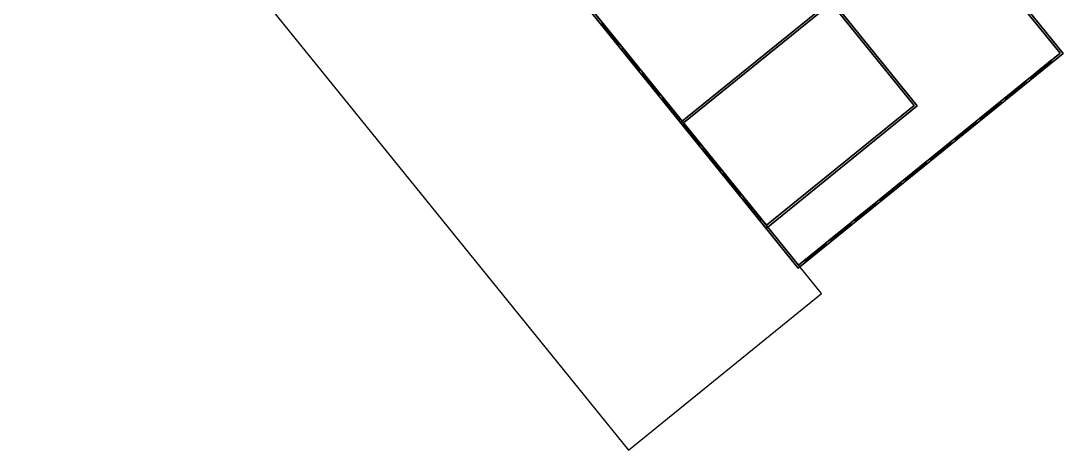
# Model space of a CAD drawing. Header units: millimetres. Extents: x -55410 to 22204, y -30537 to 57267.
# Drawn here: x -55410 to 15849, y -30537 to -1208 of the extents above; entities that cross this region are included whole.
import ezdxf

# ---------------------------------------------------------------- set-up
doc = ezdxf.new("R2010")
doc.units = ezdxf.units.MM
for name, color, linetype in [('context_glazing_mullions', 7, 'Continuous'), ('context_plaza', 7, 'Continuous'), ('context_plaza_glazing', 7, 'Continuous'), ('context_roof_coping', 7, 'Continuous'), ('context_south_entrance', 7, 'Continuous'), ('context_south_glazing', 7, 'Continuous'), ('context_upper_windows', 7, 'Continuous'), ('context_west_foyer', 7, 'Continuous')]:
    doc.layers.add(name, color=color, linetype=linetype)

msp = doc.modelspace()

# ---------------------------------------------------------------- linework, layer by layer
at = {"layer": 'context_glazing_mullions'}
for points in [[(-14492, -2857, 500), (-14526, -2814, 500), (-14476, -2773, 500), (-14441, -2816, 500)], [(-14492, -2857, 5000), (-14441, -2816, 5000), (-14476, -2773, 5000), (-14526, -2814, 5000)], [(-14476, -2773, 500), (-14526, -2814, 500), (-14526, -2814, 5000), (-14476, -2773, 5000)], [(-14526, -2814, 500), (-14492, -2857, 500), (-14492, -2857, 5000), (-14526, -2814, 5000)], [(-14492, -2857, 500), (-14441, -2816, 500), (-14441, -2816, 5000), (-14492, -2857, 5000)], [(-14441, -2816, 500), (-14476, -2773, 500), (-14476, -2773, 5000), (-14441, -2816, 5000)], [(-13107, -4566, 500), (-13142, -4524, 500), (-13091, -4483, 500), (-13057, -4525, 500)], [(-13107, -4566, 5000), (-13057, -4525, 5000), (-13091, -4483, 5000), (-13142, -4524, 5000)], [(-13091, -4483, 500), (-13142, -4524, 500), (-13142, -4524, 5000), (-13091, -4483, 5000)], [(-13142, -4524, 500), (-13107, -4566, 500), (-13107, -4566, 5000), (-13142, -4524, 5000)], [(-13107, -4566, 500), (-13057, -4525, 500), (-13057, -4525, 5000), (-13107, -4566, 5000)], [(-13057, -4525, 500), (-13091, -4483, 500), (-13091, -4483, 5000), (-13057, -4525, 5000)], [(-11723, -6276, 500), (-11757, -6233, 500), (-11707, -6192, 500), (-11672, -6235, 500)], [(-11723, -6276, 5000), (-11672, -6235, 5000), (-11707, -6192, 5000), (-11757, -6233, 5000)], [(-11707, -6192, 500), (-11757, -6233, 500), (-11757, -6233, 5000), (-11707, -6192, 5000)], [(-11757, -6233, 500), (-11723, -6276, 500), (-11723, -6276, 5000), (-11757, -6233, 5000)], [(-11723, -6276, 500), (-11672, -6235, 500), (-11672, -6235, 5000), (-11723, -6276, 5000)], [(-11672, -6235, 500), (-11707, -6192, 500), (-11707, -6192, 5000), (-11672, -6235, 5000)], [(-10338, -7986, 500), (-10373, -7943, 500), (-10322, -7902, 500), (-10288, -7945, 500)], [(-10338, -7986, 5000), (-10288, -7945, 5000), (-10322, -7902, 5000), (-10373, -7943, 5000)], [(-10322, -7902, 500), (-10373, -7943, 500), (-10373, -7943, 5000), (-10322, -7902, 5000)], [(-10373, -7943, 500), (-10338, -7986, 500), (-10338, -7986, 5000), (-10373, -7943, 5000)], [(-10338, -7986, 500), (-10288, -7945, 500), (-10288, -7945, 5000), (-10338, -7986, 5000)], [(-10288, -7945, 500), (-10322, -7902, 500), (-10322, -7902, 5000), (-10288, -7945, 5000)], [(-8954, -9696, 500), (-8988, -9653, 500), (-8938, -9612, 500), (-8903, -9655, 500)], [(-8954, -9696, 5000), (-8903, -9655, 5000), (-8938, -9612, 5000), (-8988, -9653, 5000)], [(-8938, -9612, 500), (-8988, -9653, 500), (-8988, -9653, 5000), (-8938, -9612, 5000)], [(-8988, -9653, 500), (-8954, -9696, 500), (-8954, -9696, 5000), (-8988, -9653, 5000)], [(-8954, -9696, 500), (-8903, -9655, 500), (-8903, -9655, 5000), (-8954, -9696, 5000)], [(-8903, -9655, 500), (-8938, -9612, 500), (-8938, -9612, 5000), (-8903, -9655, 5000)], [(-7569, -11405, 500), (-7604, -11362, 500), (-7553, -11322, 500), (-7519, -11364, 500)], [(-7569, -11405, 5000), (-7519, -11364, 5000), (-7553, -11322, 5000), (-7604, -11362, 5000)], [(-7553, -11322, 500), (-7604, -11362, 500), (-7604, -11362, 5000), (-7553, -11322, 5000)], [(-7604, -11362, 500), (-7569, -11405, 500), (-7569, -11405, 5000), (-7604, -11362, 5000)], [(-7569, -11405, 500), (-7519, -11364, 500), (-7519, -11364, 5000), (-7569, -11405, 5000)], [(-7519, -11364, 500), (-7553, -11322, 500), (-7553, -11322, 5000), (-7519, -11364, 5000)], [(-6185, -13115, 500), (-6219, -13072, 500), (-6169, -13031, 500), (-6134, -13074, 500)], [(-6185, -13115, 5000), (-6134, -13074, 5000), (-6169, -13031, 5000), (-6219, -13072, 5000)], [(-6169, -13031, 500), (-6219, -13072, 500), (-6219, -13072, 5000), (-6169, -13031, 5000)], [(-6219, -13072, 500), (-6185, -13115, 500), (-6185, -13115, 5000), (-6219, -13072, 5000)], [(-6185, -13115, 500), (-6134, -13074, 500), (-6134, -13074, 5000), (-6185, -13115, 5000)], [(-6134, -13074, 500), (-6169, -13031, 500), (-6169, -13031, 5000), (-6134, -13074, 5000)], [(-4800, -14825, 500), (-4835, -14782, 500), (-4784, -14741, 500), (-4750, -14784, 500)], [(-4800, -14825, 5000), (-4750, -14784, 5000), (-4784, -14741, 5000), (-4835, -14782, 5000)], [(-4784, -14741, 500), (-4835, -14782, 500), (-4835, -14782, 5000), (-4784, -14741, 5000)], [(-4835, -14782, 500), (-4800, -14825, 500), (-4800, -14825, 5000), (-4835, -14782, 5000)], [(-4800, -14825, 500), (-4750, -14784, 500), (-4750, -14784, 5000), (-4800, -14825, 5000)], [(-4750, -14784, 500), (-4784, -14741, 500), (-4784, -14741, 5000), (-4750, -14784, 5000)]]:
    msp.add_3dface(points, dxfattribs=at)
at = {"layer": 'context_plaza'}
msp.add_3dface([(-13875, -30537, -20), (-663, -19838, -20), (-42198, 31453, -20), (-55410, 20755, -20)], dxfattribs=at)
at = {"layer": 'context_plaza_glazing'}
for points in [[(-14472, -2841, 500), (-15668, -1364, 500), (-15641, -1342, 500), (-14445, -2819, 500)], [(-14472, -2841, 4900), (-14445, -2819, 4900), (-15641, -1342, 4900), (-15668, -1364, 4900)], [(-15641, -1342, 500), (-15668, -1364, 500), (-15668, -1364, 4900), (-15641, -1342, 4900)], [(-15668, -1364, 500), (-14472, -2841, 500), (-14472, -2841, 4900), (-15668, -1364, 4900)], [(-14445, -2819, 500), (-15641, -1342, 500), (-15641, -1342, 4900), (-14445, -2819, 4900)], [(-14472, -2841, 500), (-14445, -2819, 500), (-14445, -2819, 4900), (-14472, -2841, 4900)], [(-13088, -4551, 500), (-14284, -3074, 500), (-14256, -3052, 500), (-13061, -4529, 500)], [(-13088, -4551, 4900), (-13061, -4529, 4900), (-14256, -3052, 4900), (-14284, -3074, 4900)], [(-14256, -3052, 500), (-14284, -3074, 500), (-14284, -3074, 4900), (-14256, -3052, 4900)], [(-14284, -3074, 500), (-13088, -4551, 500), (-13088, -4551, 4900), (-14284, -3074, 4900)], [(-13061, -4529, 500), (-14256, -3052, 500), (-14256, -3052, 4900), (-13061, -4529, 4900)], [(-13088, -4551, 500), (-13061, -4529, 500), (-13061, -4529, 4900), (-13088, -4551, 4900)], [(-11703, -6260, 500), (-12899, -4784, 500), (-12872, -4762, 500), (-11676, -6238, 500)], [(-11703, -6260, 4900), (-11676, -6238, 4900), (-12872, -4762, 4900), (-12899, -4784, 4900)], [(-12872, -4762, 500), (-12899, -4784, 500), (-12899, -4784, 4900), (-12872, -4762, 4900)], [(-12899, -4784, 500), (-11703, -6260, 500), (-11703, -6260, 4900), (-12899, -4784, 4900)], [(-11676, -6238, 500), (-12872, -4762, 500), (-12872, -4762, 4900), (-11676, -6238, 4900)], [(-11703, -6260, 500), (-11676, -6238, 500), (-11676, -6238, 4900), (-11703, -6260, 4900)], [(-10319, -7970, 500), (-11515, -6493, 500), (-11487, -6471, 500), (-10292, -7948, 500)], [(-10319, -7970, 4900), (-10292, -7948, 4900), (-11487, -6471, 4900), (-11515, -6493, 4900)], [(-11487, -6471, 500), (-11515, -6493, 500), (-11515, -6493, 4900), (-11487, -6471, 4900)], [(-11515, -6493, 500), (-10319, -7970, 500), (-10319, -7970, 4900), (-11515, -6493, 4900)], [(-10292, -7948, 500), (-11487, -6471, 500), (-11487, -6471, 4900), (-10292, -7948, 4900)], [(-10319, -7970, 500), (-10292, -7948, 500), (-10292, -7948, 4900), (-10319, -7970, 4900)], [(-8934, -9680, 500), (-10130, -8203, 500), (-10103, -8181, 500), (-8907, -9658, 500)], [(-8934, -9680, 4900), (-8907, -9658, 4900), (-10103, -8181, 4900), (-10130, -8203, 4900)], [(-10103, -8181, 500), (-10130, -8203, 500), (-10130, -8203, 4900), (-10103, -8181, 4900)], [(-10130, -8203, 500), (-8934, -9680, 500), (-8934, -9680, 4900), (-10130, -8203, 4900)], [(-8907, -9658, 500), (-10103, -8181, 500), (-10103, -8181, 4900), (-8907, -9658, 4900)], [(-8934, -9680, 500), (-8907, -9658, 500), (-8907, -9658, 4900), (-8934, -9680, 4900)], [(-7550, -11389, 500), (-8746, -9913, 500), (-8718, -9891, 500), (-7523, -11367, 500)], [(-7550, -11389, 4900), (-7523, -11367, 4900), (-8718, -9891, 4900), (-8746, -9913, 4900)], [(-8718, -9891, 500), (-8746, -9913, 500), (-8746, -9913, 4900), (-8718, -9891, 4900)], [(-8746, -9913, 500), (-7550, -11389, 500), (-7550, -11389, 4900), (-8746, -9913, 4900)], [(-7523, -11367, 500), (-8718, -9891, 500), (-8718, -9891, 4900), (-7523, -11367, 4900)], [(-7550, -11389, 500), (-7523, -11367, 500), (-7523, -11367, 4900), (-7550, -11389, 4900)], [(-6165, -13099, 500), (-7361, -11623, 500), (-7334, -11601, 500), (-6138, -13077, 500)], [(-6165, -13099, 4900), (-6138, -13077, 4900), (-7334, -11601, 4900), (-7361, -11623, 4900)], [(-7334, -11601, 500), (-7361, -11623, 500), (-7361, -11623, 4900), (-7334, -11601, 4900)], [(-7361, -11623, 500), (-6165, -13099, 500), (-6165, -13099, 4900), (-7361, -11623, 4900)], [(-6138, -13077, 500), (-7334, -11601, 500), (-7334, -11601, 4900), (-6138, -13077, 4900)], [(-6165, -13099, 500), (-6138, -13077, 500), (-6138, -13077, 4900), (-6165, -13099, 4900)], [(-4781, -14809, 500), (-5977, -13332, 500), (-5949, -13310, 500), (-4754, -14787, 500)], [(-4781, -14809, 4900), (-4754, -14787, 4900), (-5949, -13310, 4900), (-5977, -13332, 4900)], [(-5949, -13310, 500), (-5977, -13332, 500), (-5977, -13332, 4900), (-5949, -13310, 4900)], [(-5977, -13332, 500), (-4781, -14809, 500), (-4781, -14809, 4900), (-5977, -13332, 4900)], [(-4754, -14787, 500), (-5949, -13310, 500), (-5949, -13310, 4900), (-4754, -14787, 4900)], [(-4781, -14809, 500), (-4754, -14787, 500), (-4754, -14787, 4900), (-4781, -14809, 4900)]]:
    msp.add_3dface(points, dxfattribs=at)
at = {"layer": 'context_roof_coping'}
for points in [[(-4461, -15386, 7500), (-36431, 24093, 7500), (-26095, 32463, 7500), (5875, -7016, 7500)], [(-4461, -15386, 7680), (5875, -7016, 7680), (-26095, 32463, 7680), (-36431, 24093, 7680)], [(5875, -7016, 7500), (-26095, 32463, 7500), (-26095, 32463, 7680), (5875, -7016, 7680)], [(-36431, 24093, 7500), (-4461, -15386, 7500), (-4461, -15386, 7680), (-36431, 24093, 7680)], [(-2259, -18106, 7500), (-10314, -8159, 7500), (7794, 6504, 7500), (15849, -3443, 7500)], [(-2259, -18106, 7680), (15849, -3443, 7680), (7794, 6504, 7680), (-10314, -8159, 7680)], [(7794, 6504, 7500), (-10314, -8159, 7500), (-10314, -8159, 7680), (7794, 6504, 7680)], [(15849, -3443, 7500), (7794, 6504, 7500), (7794, 6504, 7680), (15849, -3443, 7680)], [(-2259, -18106, 7500), (15849, -3443, 7500), (15849, -3443, 7680), (-2259, -18106, 7680)], [(-4461, -15386, 7500), (5875, -7016, 7500), (5875, -7016, 7680), (-4461, -15386, 7680)], [(-10314, -8159, 7500), (-2259, -18106, 7500), (-2259, -18106, 7680), (-10314, -8159, 7680)]]:
    msp.add_3dface(points, dxfattribs=at)
at = {"layer": 'context_south_entrance'}
for points in [[(-2236, -17895), (-10103, -8181), (7771, 6293), (15638, -3421)], [(-2236, -17895, 7500), (15638, -3421, 7500), (7771, 6293, 7500), (-10103, -8181, 7500)], [(7771, 6293), (-10103, -8181), (-10103, -8181, 7500), (7771, 6293, 7500)], [(15638, -3421), (7771, 6293), (7771, 6293, 7500), (15638, -3421, 7500)], [(-2236, -17895), (15638, -3421), (15638, -3421, 7500), (-2236, -17895, 7500)], [(-10103, -8181), (-2236, -17895), (-2236, -17895, 7500), (-10103, -8181, 7500)]]:
    msp.add_3dface(points, dxfattribs=at)
at = {"layer": 'context_south_glazing'}
for points in [[(13562, -5147, 500), (13540, -5120, 500), (15016, -3925, 500), (15038, -3952, 500)], [(13562, -5147, 4900), (15038, -3952, 4900), (15016, -3925, 4900), (13540, -5120, 4900)], [(15016, -3925, 500), (13540, -5120, 500), (13540, -5120, 4900), (15016, -3925, 4900)], [(13562, -5147, 500), (15038, -3952, 500), (15038, -3952, 4900), (13562, -5147, 4900)], [(15038, -3952, 500), (15016, -3925, 500), (15016, -3925, 4900), (15038, -3952, 4900)], [(11852, -6532, 500), (11830, -6505, 500), (13307, -5309, 500), (13329, -5336, 500)], [(11852, -6532, 4900), (13329, -5336, 4900), (13307, -5309, 4900), (11830, -6505, 4900)], [(13307, -5309, 500), (11830, -6505, 500), (11830, -6505, 4900), (13307, -5309, 4900)], [(11852, -6532, 500), (13329, -5336, 500), (13329, -5336, 4900), (11852, -6532, 4900)], [(13329, -5336, 500), (13307, -5309, 500), (13307, -5309, 4900), (13329, -5336, 4900)], [(13540, -5120, 500), (13562, -5147, 500), (13562, -5147, 4900), (13540, -5120, 4900)], [(10142, -7916, 500), (10120, -7889, 500), (11597, -6694, 500), (11619, -6721, 500)], [(10142, -7916, 4900), (11619, -6721, 4900), (11597, -6694, 4900), (10120, -7889, 4900)], [(11597, -6694, 500), (10120, -7889, 500), (10120, -7889, 4900), (11597, -6694, 4900)], [(10142, -7916, 500), (11619, -6721, 500), (11619, -6721, 4900), (10142, -7916, 4900)], [(11619, -6721, 500), (11597, -6694, 500), (11597, -6694, 4900), (11619, -6721, 4900)], [(11830, -6505, 500), (11852, -6532, 500), (11852, -6532, 4900), (11830, -6505, 4900)], [(8433, -9301, 500), (8411, -9274, 500), (9887, -8078, 500), (9909, -8105, 500)], [(8433, -9301, 4900), (9909, -8105, 4900), (9887, -8078, 4900), (8411, -9274, 4900)], [(9887, -8078, 500), (8411, -9274, 500), (8411, -9274, 4900), (9887, -8078, 4900)], [(8433, -9301, 500), (9909, -8105, 500), (9909, -8105, 4900), (8433, -9301, 4900)], [(9909, -8105, 500), (9887, -8078, 500), (9887, -8078, 4900), (9909, -8105, 4900)], [(10120, -7889, 500), (10142, -7916, 500), (10142, -7916, 4900), (10120, -7889, 4900)], [(6723, -10686, 500), (6701, -10658, 500), (8177, -9463, 500), (8199, -9490, 500)], [(6723, -10686, 4900), (8199, -9490, 4900), (8177, -9463, 4900), (6701, -10658, 4900)], [(8177, -9463, 500), (6701, -10658, 500), (6701, -10658, 4900), (8177, -9463, 4900)], [(6723, -10686, 500), (8199, -9490, 500), (8199, -9490, 4900), (6723, -10686, 4900)], [(8199, -9490, 500), (8177, -9463, 500), (8177, -9463, 4900), (8199, -9490, 4900)], [(8411, -9274, 500), (8433, -9301, 500), (8433, -9301, 4900), (8411, -9274, 4900)], [(6701, -10658, 500), (6723, -10686, 500), (6723, -10686, 4900), (6701, -10658, 4900)], [(5013, -12070, 500), (4991, -12043, 500), (6468, -10847, 500), (6490, -10874, 500)], [(5013, -12070, 4900), (6490, -10874, 4900), (6468, -10847, 4900), (4991, -12043, 4900)], [(6468, -10847, 500), (4991, -12043, 500), (4991, -12043, 4900), (6468, -10847, 4900)], [(5013, -12070, 500), (6490, -10874, 500), (6490, -10874, 4900), (5013, -12070, 4900)], [(6490, -10874, 500), (6468, -10847, 500), (6468, -10847, 4900), (6490, -10874, 4900)], [(4991, -12043, 500), (5013, -12070, 500), (5013, -12070, 4900), (4991, -12043, 4900)], [(3303, -13455, 500), (3281, -13427, 500), (4758, -12232, 500), (4780, -12259, 500)], [(3303, -13455, 4900), (4780, -12259, 4900), (4758, -12232, 4900), (3281, -13427, 4900)], [(4758, -12232, 500), (3281, -13427, 500), (3281, -13427, 4900), (4758, -12232, 4900)], [(3303, -13455, 500), (4780, -12259, 500), (4780, -12259, 4900), (3303, -13455, 4900)], [(4780, -12259, 500), (4758, -12232, 500), (4758, -12232, 4900), (4780, -12259, 4900)], [(3281, -13427, 500), (3303, -13455, 500), (3303, -13455, 4900), (3281, -13427, 4900)], [(1594, -14839, 500), (1572, -14812, 500), (3048, -13616, 500), (3070, -13643, 500)], [(1594, -14839, 4900), (3070, -13643, 4900), (3048, -13616, 4900), (1572, -14812, 4900)], [(3048, -13616, 500), (1572, -14812, 500), (1572, -14812, 4900), (3048, -13616, 4900)], [(1594, -14839, 500), (3070, -13643, 500), (3070, -13643, 4900), (1594, -14839, 4900)], [(3070, -13643, 500), (3048, -13616, 500), (3048, -13616, 4900), (3070, -13643, 4900)], [(1572, -14812, 500), (1594, -14839, 500), (1594, -14839, 4900), (1572, -14812, 4900)], [(-116, -16224, 500), (-138, -16196, 500), (1338, -15001, 500), (1361, -15028, 500)], [(-116, -16224, 4900), (1361, -15028, 4900), (1338, -15001, 4900), (-138, -16196, 4900)], [(1338, -15001, 500), (-138, -16196, 500), (-138, -16196, 4900), (1338, -15001, 4900)], [(-116, -16224, 500), (1361, -15028, 500), (1361, -15028, 4900), (-116, -16224, 4900)], [(1361, -15028, 500), (1338, -15001, 500), (1338, -15001, 4900), (1361, -15028, 4900)], [(-1826, -17608, 500), (-1848, -17581, 500), (-371, -16385, 500), (-349, -16412, 500)], [(-1826, -17608, 4900), (-349, -16412, 4900), (-371, -16385, 4900), (-1848, -17581, 4900)], [(-371, -16385, 500), (-1848, -17581, 500), (-1848, -17581, 4900), (-371, -16385, 4900)], [(-349, -16412, 500), (-371, -16385, 500), (-371, -16385, 4900), (-349, -16412, 4900)], [(-138, -16196, 500), (-116, -16224, 500), (-116, -16224, 4900), (-138, -16196, 4900)], [(-1826, -17608, 500), (-349, -16412, 500), (-349, -16412, 4900), (-1826, -17608, 4900)], [(-1848, -17581, 500), (-1826, -17608, 500), (-1826, -17608, 4900), (-1848, -17581, 4900)]]:
    msp.add_3dface(points, dxfattribs=at)
at = {"layer": 'context_upper_windows'}
for points in [[(13562, -5147, 5300), (13540, -5120, 5300), (14395, -4428, 5300), (14417, -4455, 5300)], [(13562, -5147, 6800), (14417, -4455, 6800), (14395, -4428, 6800), (13540, -5120, 6800)], [(14395, -4428, 5300), (13540, -5120, 5300), (13540, -5120, 6800), (14395, -4428, 6800)], [(13562, -5147, 5300), (14417, -4455, 5300), (14417, -4455, 6800), (13562, -5147, 6800)], [(14417, -4455, 5300), (14395, -4428, 5300), (14395, -4428, 6800), (14417, -4455, 6800)], [(13540, -5120, 5300), (13562, -5147, 5300), (13562, -5147, 6800), (13540, -5120, 6800)], [(11852, -6532, 5300), (11830, -6505, 5300), (12685, -5813, 5300), (12707, -5840, 5300)], [(11852, -6532, 6800), (12707, -5840, 6800), (12685, -5813, 6800), (11830, -6505, 6800)], [(12685, -5813, 5300), (11830, -6505, 5300), (11830, -6505, 6800), (12685, -5813, 6800)], [(11852, -6532, 5300), (12707, -5840, 5300), (12707, -5840, 6800), (11852, -6532, 6800)], [(12707, -5840, 5300), (12685, -5813, 5300), (12685, -5813, 6800), (12707, -5840, 6800)], [(11830, -6505, 5300), (11852, -6532, 5300), (11852, -6532, 6800), (11830, -6505, 6800)], [(10142, -7916, 5300), (10120, -7889, 5300), (10975, -7197, 5300), (10997, -7224, 5300)], [(10142, -7916, 6800), (10997, -7224, 6800), (10975, -7197, 6800), (10120, -7889, 6800)], [(10975, -7197, 5300), (10120, -7889, 5300), (10120, -7889, 6800), (10975, -7197, 6800)], [(10142, -7916, 5300), (10997, -7224, 5300), (10997, -7224, 6800), (10142, -7916, 6800)], [(10997, -7224, 5300), (10975, -7197, 5300), (10975, -7197, 6800), (10997, -7224, 6800)], [(10120, -7889, 5300), (10142, -7916, 5300), (10142, -7916, 6800), (10120, -7889, 6800)], [(8433, -9301, 5300), (8411, -9274, 5300), (9265, -8582, 5300), (9287, -8609, 5300)], [(8433, -9301, 6800), (9287, -8609, 6800), (9265, -8582, 6800), (8411, -9274, 6800)], [(9265, -8582, 5300), (8411, -9274, 5300), (8411, -9274, 6800), (9265, -8582, 6800)], [(8433, -9301, 5300), (9287, -8609, 5300), (9287, -8609, 6800), (8433, -9301, 6800)], [(9287, -8609, 5300), (9265, -8582, 5300), (9265, -8582, 6800), (9287, -8609, 6800)], [(6723, -10686, 5300), (6701, -10658, 5300), (7556, -9966, 5300), (7578, -9993, 5300)], [(6723, -10686, 6800), (7578, -9993, 6800), (7556, -9966, 6800), (6701, -10658, 6800)], [(7556, -9966, 5300), (6701, -10658, 5300), (6701, -10658, 6800), (7556, -9966, 6800)], [(7578, -9993, 5300), (7556, -9966, 5300), (7556, -9966, 6800), (7578, -9993, 6800)], [(8411, -9274, 5300), (8433, -9301, 5300), (8433, -9301, 6800), (8411, -9274, 6800)], [(6701, -10658, 5300), (6723, -10686, 5300), (6723, -10686, 6800), (6701, -10658, 6800)], [(6723, -10686, 5300), (7578, -9993, 5300), (7578, -9993, 6800), (6723, -10686, 6800)], [(5013, -12070, 5300), (4991, -12043, 5300), (5846, -11351, 5300), (5868, -11378, 5300)], [(5013, -12070, 6800), (5868, -11378, 6800), (5846, -11351, 6800), (4991, -12043, 6800)], [(5846, -11351, 5300), (4991, -12043, 5300), (4991, -12043, 6800), (5846, -11351, 6800)], [(5013, -12070, 5300), (5868, -11378, 5300), (5868, -11378, 6800), (5013, -12070, 6800)], [(5868, -11378, 5300), (5846, -11351, 5300), (5846, -11351, 6800), (5868, -11378, 6800)], [(4991, -12043, 5300), (5013, -12070, 5300), (5013, -12070, 6800), (4991, -12043, 6800)], [(3303, -13455, 5300), (3281, -13427, 5300), (4136, -12735, 5300), (4158, -12762, 5300)], [(3303, -13455, 6800), (4158, -12762, 6800), (4136, -12735, 6800), (3281, -13427, 6800)], [(4136, -12735, 5300), (3281, -13427, 5300), (3281, -13427, 6800), (4136, -12735, 6800)], [(3303, -13455, 5300), (4158, -12762, 5300), (4158, -12762, 6800), (3303, -13455, 6800)], [(4158, -12762, 5300), (4136, -12735, 5300), (4136, -12735, 6800), (4158, -12762, 6800)], [(3281, -13427, 5300), (3303, -13455, 5300), (3303, -13455, 6800), (3281, -13427, 6800)], [(1594, -14839, 5300), (1572, -14812, 5300), (2426, -14120, 5300), (2449, -14147, 5300)], [(1594, -14839, 6800), (2449, -14147, 6800), (2426, -14120, 6800), (1572, -14812, 6800)], [(2426, -14120, 5300), (1572, -14812, 5300), (1572, -14812, 6800), (2426, -14120, 6800)], [(1594, -14839, 5300), (2449, -14147, 5300), (2449, -14147, 6800), (1594, -14839, 6800)], [(2449, -14147, 5300), (2426, -14120, 5300), (2426, -14120, 6800), (2449, -14147, 6800)], [(1572, -14812, 5300), (1594, -14839, 5300), (1594, -14839, 6800), (1572, -14812, 6800)], [(-116, -16224, 5300), (-138, -16196, 5300), (717, -15504, 5300), (739, -15531, 5300)], [(-116, -16224, 6800), (739, -15531, 6800), (717, -15504, 6800), (-138, -16196, 6800)], [(717, -15504, 5300), (-138, -16196, 5300), (-138, -16196, 6800), (717, -15504, 6800)], [(-116, -16224, 5300), (739, -15531, 5300), (739, -15531, 6800), (-116, -16224, 6800)], [(739, -15531, 5300), (717, -15504, 5300), (717, -15504, 6800), (739, -15531, 6800)], [(-138, -16196, 5300), (-116, -16224, 5300), (-116, -16224, 6800), (-138, -16196, 6800)], [(-1826, -17608, 5300), (-1848, -17581, 5300), (-993, -16889, 5300), (-971, -16916, 5300)], [(-1826, -17608, 6800), (-971, -16916, 6800), (-993, -16889, 6800), (-1848, -17581, 6800)], [(-993, -16889, 5300), (-1848, -17581, 5300), (-1848, -17581, 6800), (-993, -16889, 6800)], [(-1826, -17608, 5300), (-971, -16916, 5300), (-971, -16916, 6800), (-1826, -17608, 6800)], [(-971, -16916, 5300), (-993, -16889, 5300), (-993, -16889, 6800), (-971, -16916, 6800)], [(-1848, -17581, 5300), (-1826, -17608, 5300), (-1826, -17608, 6800), (-1848, -17581, 6800)]]:
    msp.add_3dface(points, dxfattribs=at)
at = {"layer": 'context_west_foyer'}
for points in [[(-4439, -15175), (-36220, 24070), (-26117, 32252), (5664, -6994)], [(-4439, -15175, 7500), (5664, -6994, 7500), (-26117, 32252, 7500), (-36220, 24070, 7500)], [(5664, -6994), (-26117, 32252), (-26117, 32252, 7500), (5664, -6994, 7500)], [(-36220, 24070), (-4439, -15175), (-4439, -15175, 7500), (-36220, 24070, 7500)], [(-4439, -15175), (5664, -6994), (5664, -6994, 7500), (-4439, -15175, 7500)]]:
    msp.add_3dface(points, dxfattribs=at)

doc.saveas('drawing.dxf')
